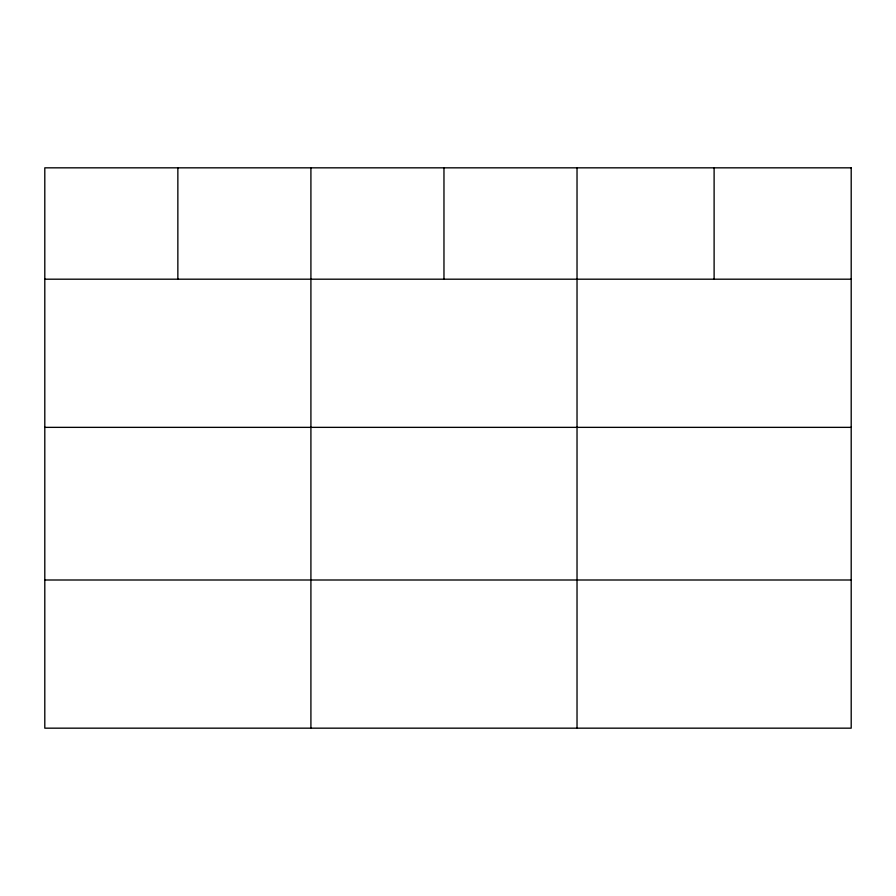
<?xml version="1.0" encoding="UTF-8"?>
<svg xmlns="http://www.w3.org/2000/svg" width="896" height="896" viewBox="0 0 896 896"><rect width="100%" height="100%" fill="white"/><g stroke="black" fill="none" stroke-linecap="round" stroke-linejoin="round"><path stroke-width="1.34" d="M44.8 279.194L851.2 279.194M44.8 427.358L851.2 427.358M44.8 580.003L851.2 580.003M714.112 167.832L714.112 279.194M577.024 167.832L577.024 728.168M443.968 167.832L443.968 279.194M310.912 167.832L310.912 728.168M177.856 167.832L177.856 279.194M851.2 167.832L44.8 167.832L44.8 728.168L851.2 728.168L851.2 167.832"/></g></svg>
